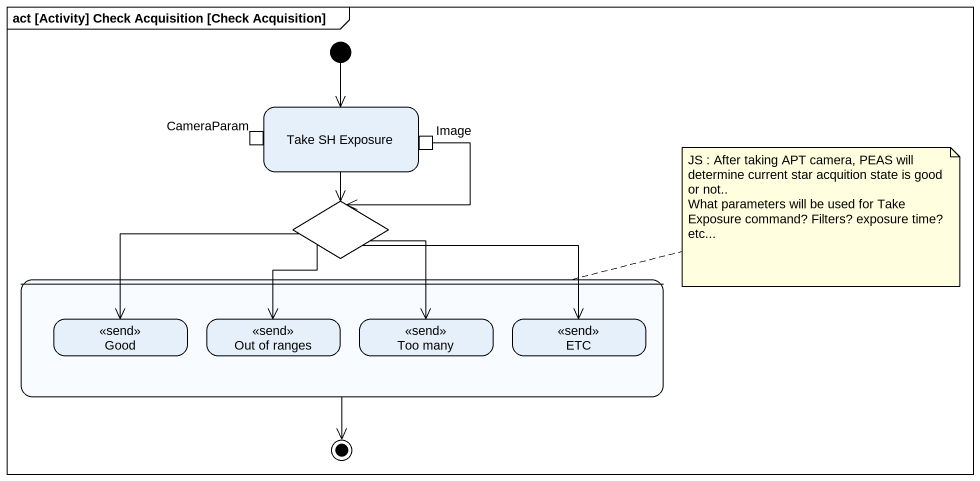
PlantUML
@startuml
mainframe act [Activity] Check Acquisition [Check Acquisition]
hide empty description
state "Take SH Exposure" as Take_SH_Exposure {
  state CameraParam <<inputPin>>
  state Image <<outputPin>>
}
state choice1 <<choice>>
state " " as state1 {
  state Good <<send>>
  state "Out of ranges" as Out_of_ranges <<send>>
  state "Too many" as Too_many <<send>>
  state ETC <<send>>
}
[*] --> Take_SH_Exposure
Take_SH_Exposure --> choice1
Image --> choice1
choice1 -left-> Good
choice1 --> Out_of_ranges
choice1 --> Too_many
choice1 -right-> ETC
state1 --> [*]
note right of state1
  JS : After taking APT camera, PEAS will determine current star acquition state is good or not..
  What parameters will be used for Take Exposure command? Filters? exposure time? etc...
end note
@enduml
